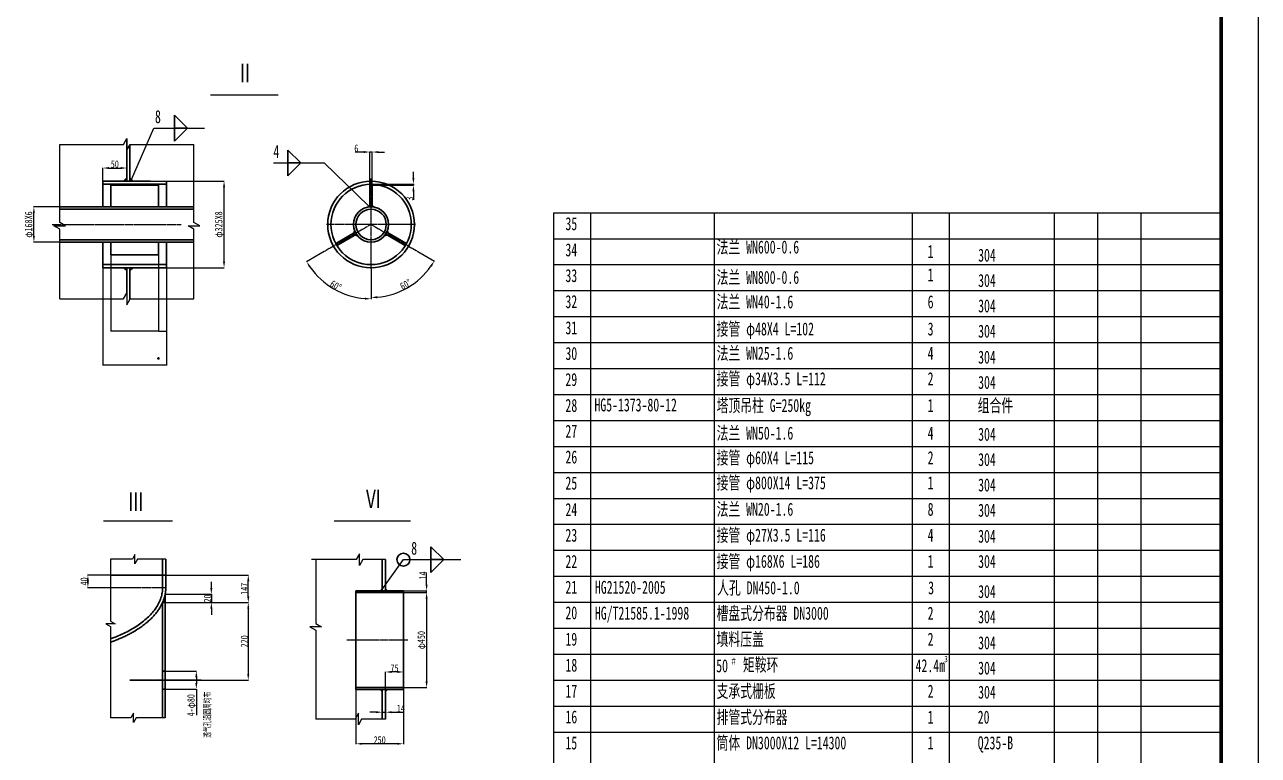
# Model space of a CAD drawing. Header units: millimetres. Extents: x -8910 to 8910, y -12615 to 12615.
# Drawn here: x -1066 to 8910, y -7193 to -1284 of the extents above; entities that cross this region are included whole.
import ezdxf

# ---------------------------------------------------------------- set-up
doc = ezdxf.new("R2010")
doc.units = ezdxf.units.MM
doc.linetypes.add('EB_DASHDOT', pattern=[39, 30, -3, 3, -3])
for name, color, linetype, lineweight in [('CAXA0', 7, 'Continuous', 35), ('CAXA1', 1, 'EB_DASHDOT', 25), ('CAXA3', 7, 'Continuous', 25), ('CAXA4', 2, 'Continuous', 25)]:
    doc.layers.add(name, color=color, linetype=linetype, lineweight=lineweight)
doc.styles.add('机械', font='txt', dxfattribs={"width": 0.667, "bigfont": 'caxadx.fnt'})
doc.styles.add('标准', font='SIMFANG.TTF', dxfattribs={"width": 0.667})
doc.dimstyles.new('标准', dxfattribs={"dimtxt": 3.5, "dimasz": 3.5, "dimexe": 2, "dimexo": 0, "dimtad": 1, "dimdec": 1, "dimdsep": 46, "dimtxsty": '标准', "dimcen": 0, "dimdle": 4, "dimazin": 2, "dimtfac": 1, "dimtdec": 1, "dimtmove": 0, "dimatfit": 3, "dimldrblk": 'NONE', "dimfxl": 1, "dimtolj": 1, "dimtzin": 0, "dimarcsym": 0})

# ---------------------------------------------------------------- blocks, each defined once
blk = doc.blocks.new('CAXBLOCK0', base_point=(8610, -12315))
at = {"layer": 'CAXA0', "linetype": 'Continuous', "lineweight": 25}
blk.add_line((8910, 12615), (8910, -12615), dxfattribs=at)
at = {"layer": 'CAXA0', "linetype": 'Continuous', "lineweight": 70}
blk.add_line((8610, 12315), (8610, -12315), dxfattribs=at)
blk = doc.blocks.new('*D136')
at = {"layer": 'CAXA4', "color": 0, "lineweight": -2}
for p, q in [((1774.6, -6844), (1724.6, -6844)), ((1824.6, -6899.6), (1824.6, -6842)), ((1824.6, -6844), (1852.4, -6844)), ((1852.4, -6899.6), (1852.4, -6842)), ((1902.4, -6844), (1998.5, -6844))]:
    blk.add_line(p, q, dxfattribs=at)
at = {"layer": 'CAXA4', "color": 0}
for points in [[(1774.6, -6835.7), (1774.6, -6852.4), (1824.6, -6844)], [(1902.4, -6835.7), (1902.4, -6852.4), (1852.4, -6844)]]:
    blk.add_solid(points, dxfattribs=at)
at = {"layer": 'Defpoints', "color": 0}
for p in [(1852.4, -6844), (1824.6, -6899.6), (1852.4, -6899.6)]:
    blk.add_point(p, dxfattribs=at)
at = {"layer": 'CAXA4', "color": 0, "insert": (1975.5, -6813.4), "char_height": 60, "attachment_point": 5, "style": '标准'}
blk.add_mtext('\\A1;\\fFangSong_GB2312;14', dxfattribs=at)
blk = doc.blocks.new('_None')
blk = doc.blocks.new('*D135')
at = {"layer": 'CAXA4', "color": 0, "lineweight": -2}
for p, q in [((1852.4, -6660.4), (1852.4, -6516.5)), ((1946.4, -6518.5), (1902.4, -6518.5)), ((1996.4, -6660.4), (1996.4, -6516.5))]:
    blk.add_line(p, q, dxfattribs=at)
at = {"layer": 'CAXA4', "color": 0}
for points in [[(1902.4, -6510.2), (1902.4, -6526.9), (1852.4, -6518.5)], [(1946.4, -6510.2), (1946.4, -6526.9), (1996.4, -6518.5)]]:
    blk.add_solid(points, dxfattribs=at)
at = {"layer": 'Defpoints', "color": 0}
for p in [(1852.4, -6518.5), (1852.4, -6660.4), (1996.4, -6660.4)]:
    blk.add_point(p, dxfattribs=at)
at = {"layer": 'CAXA4', "color": 0, "insert": (1924.4, -6487.9), "char_height": 60, "attachment_point": 5, "style": '标准'}
blk.add_mtext('\\A1;\\fFangSong_GB2312;75', dxfattribs=at)
blk = doc.blocks.new('*D134')
at = {"layer": 'CAXA4', "color": 0, "lineweight": -2}
for p, q in [((1996.4, -5877), (2185.9, -5877)), ((2183.9, -5927), (2183.9, -6595)), ((1996.4, -6645), (2185.9, -6645))]:
    blk.add_line(p, q, dxfattribs=at)
at = {"layer": 'CAXA4', "color": 0}
for points in [[(2175.6, -5927), (2192.3, -5927), (2183.9, -5877)], [(2175.6, -6595), (2192.3, -6595), (2183.9, -6645)]]:
    blk.add_solid(points, dxfattribs=at)
at = {"layer": 'Defpoints', "color": 0}
for p in [(1996.4, -5877), (1996.4, -6645), (2183.9, -6645)]:
    blk.add_point(p, dxfattribs=at)
at = {"layer": 'CAXA4', "color": 0, "insert": (2148.8, -6261), "char_height": 60, "attachment_point": 5, "rotation": 90, "style": '标准'}
blk.add_mtext('\\A1;\\fFangSong_GB2312;φ450', dxfattribs=at)
blk = doc.blocks.new('CAXBLOCK25', base_point=(1996.4, -5610.4))
at = {"layer": 'CAXA3', "color": 0, "linetype": 'Continuous', "lineweight": 25}
blk.add_line((1823, -5854), (1996.4, -5610.4), dxfattribs=at)
at = {"layer": 'CAXA4', "color": 0, "linetype": 'Continuous', "lineweight": 35}
for p, q in [((2217.7, -5610.4), (2217.7, -5505.4)), ((2322.7, -5610.4), (2217.7, -5505.4)), ((2217.7, -5610.4), (2322.7, -5610.4)), ((2217.7, -5610.4), (2322.7, -5610.4)), ((2217.7, -5610.4), (2217.7, -5715.4)), ((2322.7, -5610.4), (2217.7, -5715.4))]:
    blk.add_line(p, q, dxfattribs=at)
at = {"layer": 'CAXA4', "color": 0, "linetype": 'Continuous', "lineweight": 25}
blk.add_line((1996.4, -5610.4), (2459.9, -5610.4), dxfattribs=at)
at = {"layer": 'CAXA4', "color": 0, "linetype": 'Continuous', "lineweight": 35}
blk.add_circle((1996.4, -5610.4), 52.5, dxfattribs=at)
at = {"layer": 'CAXA4', "color": 0, "linetype": 'Continuous', "lineweight": 25, "insert": (2059.4, -5465), "char_height": 105, "attachment_point": 1, "style": '标准'}
blk.add_mtext('\\fFangSong_GB2312;8', dxfattribs=at)
blk = doc.blocks.new('*D138')
at = {"layer": 'CAXA4', "color": 0, "lineweight": -2}
for p, q in [((2183.9, -5811.7), (2183.9, -5715.6)), ((1996.4, -5861.7), (2185.9, -5861.7)), ((1996.4, -5877), (2185.9, -5877)), ((2183.9, -5877), (2183.9, -5861.7)), ((2183.9, -5927), (2183.9, -5977))]:
    blk.add_line(p, q, dxfattribs=at)
at = {"layer": 'CAXA4', "color": 0}
for points in [[(2175.6, -5811.7), (2192.3, -5811.7), (2183.9, -5861.7)], [(2175.6, -5927), (2192.3, -5927), (2183.9, -5877)]]:
    blk.add_solid(points, dxfattribs=at)
at = {"layer": 'Defpoints', "color": 0}
for p in [(1996.4, -5861.7), (1996.4, -5877), (2183.9, -5861.7)]:
    blk.add_point(p, dxfattribs=at)
at = {"layer": 'CAXA4', "color": 0, "insert": (2153.3, -5738.7), "char_height": 60, "attachment_point": 5, "rotation": 90, "style": '标准'}
blk.add_mtext('\\A1;\\fFangSong_GB2312;14', dxfattribs=at)
blk = doc.blocks.new('*D137')
at = {"layer": 'CAXA4', "color": 0, "lineweight": -2}
for p, q in [((1612.4, -6660.4), (1612.4, -7101.3)), ((1996.4, -6660.4), (1996.4, -7101.3)), ((1946.4, -7099.3), (1662.4, -7099.3))]:
    blk.add_line(p, q, dxfattribs=at)
at = {"layer": 'CAXA4', "color": 0}
for points in [[(1662.4, -7091), (1662.4, -7107.6), (1612.4, -7099.3)], [(1946.4, -7091), (1946.4, -7107.6), (1996.4, -7099.3)]]:
    blk.add_solid(points, dxfattribs=at)
at = {"layer": 'Defpoints', "color": 0}
for p in [(1612.4, -6660.4), (1996.4, -6660.4), (1612.4, -7099.3)]:
    blk.add_point(p, dxfattribs=at)
at = {"layer": 'CAXA4', "color": 0, "insert": (1804.4, -7068.7), "char_height": 60, "attachment_point": 5, "style": '标准'}
blk.add_mtext('\\A1;\\fFangSong_GB2312;250', dxfattribs=at)
blk = doc.blocks.new('*D131')
at = {"layer": 'CAXA4', "color": 0, "lineweight": -2}
for p, q in [((443.3, -5840.7), (443.3, -5790.7)), ((69.5, -5890.7), (445.3, -5890.7)), ((69.5, -5957.5), (445.3, -5957.5)), ((443.3, -5890.7), (443.3, -5957.5)), ((443.3, -6007.5), (443.3, -6057.5))]:
    blk.add_line(p, q, dxfattribs=at)
at = {"layer": 'CAXA4', "color": 0}
for points in [[(434.9, -5840.7), (451.6, -5840.7), (443.3, -5890.7)], [(434.9, -6007.5), (451.6, -6007.5), (443.3, -5957.5)]]:
    blk.add_solid(points, dxfattribs=at)
at = {"layer": 'Defpoints', "color": 0}
for p in [(69.5, -5890.7), (69.5, -5957.5), (443.3, -5957.5)]:
    blk.add_point(p, dxfattribs=at)
at = {"layer": 'CAXA4', "color": 0, "insert": (412.7, -5924.1), "char_height": 60, "attachment_point": 5, "rotation": 90, "style": '标准'}
blk.add_mtext('\\A1;\\fFangSong_GB2312;20', dxfattribs=at)
blk = doc.blocks.new('*D132')
at = {"layer": 'CAXA4', "color": 0, "lineweight": -2}
for p, q in [((-162.3, -5734.7), (-557, -5734.7)), ((-555, -5787.1), (-555, -5784.7)), ((-143, -5837.1), (-557, -5837.1))]:
    blk.add_line(p, q, dxfattribs=at)
at = {"layer": 'CAXA4', "color": 0}
for points in [[(-563.3, -5784.7), (-546.7, -5784.7), (-555, -5734.7)], [(-563.3, -5787.1), (-546.7, -5787.1), (-555, -5837.1)]]:
    blk.add_solid(points, dxfattribs=at)
at = {"layer": 'Defpoints', "color": 0}
for p in [(-555, -5734.7), (-162.3, -5734.7), (-143, -5837.1)]:
    blk.add_point(p, dxfattribs=at)
at = {"layer": 'CAXA4', "color": 0, "insert": (-585.6, -5785.9), "char_height": 60, "attachment_point": 5, "rotation": 90, "style": '标准'}
blk.add_mtext('\\A1;\\fFangSong_GB2312;40', dxfattribs=at)
blk = doc.blocks.new('*D133')
at = {"layer": 'CAXA4', "color": 0, "lineweight": -2}
for p, q in [((69.5, -6511.7), (323.8, -6511.7)), ((321.8, -6561.7), (321.8, -6607.6)), ((69.5, -6657.6), (323.8, -6657.6)), ((321.8, -6657.6), (321.8, -6867.6))]:
    blk.add_line(p, q, dxfattribs=at)
at = {"layer": 'CAXA4', "color": 0}
for points in [[(313.5, -6561.7), (330.1, -6561.7), (321.8, -6511.7)], [(313.5, -6607.6), (330.1, -6607.6), (321.8, -6657.6)]]:
    blk.add_solid(points, dxfattribs=at)
at = {"layer": 'Defpoints', "color": 0}
for p in [(69.5, -6511.7), (69.5, -6657.6), (321.8, -6657.6)]:
    blk.add_point(p, dxfattribs=at)
at = {"layer": 'CAXA4', "color": 0, "insert": (286.6, -6787.6), "char_height": 60, "attachment_point": 5, "rotation": 90, "style": '标准'}
blk.add_mtext('\\A1;\\fFangSong_GB2312;4-φ80', dxfattribs=at)
blk = doc.blocks.new('*D130')
at = {"layer": 'CAXA4', "color": 0, "lineweight": -2}
for p, q in [((49, -5734.7), (743.8, -5734.7)), ((741.8, -5907.5), (741.8, -5784.7)), ((49, -5957.5), (743.8, -5957.5))]:
    blk.add_line(p, q, dxfattribs=at)
at = {"layer": 'CAXA4', "color": 0}
for points in [[(733.5, -5784.7), (750.2, -5784.7), (741.8, -5734.7)], [(733.5, -5907.5), (750.2, -5907.5), (741.8, -5957.5)]]:
    blk.add_solid(points, dxfattribs=at)
at = {"layer": 'Defpoints', "color": 0}
for p in [(49, -5734.7), (741.8, -5734.7), (49, -5957.5)]:
    blk.add_point(p, dxfattribs=at)
at = {"layer": 'CAXA4', "color": 0, "insert": (711.2, -5846.1), "char_height": 60, "attachment_point": 5, "rotation": 90, "style": '标准'}
blk.add_mtext('\\A1;\\fFangSong_GB2312;147', dxfattribs=at)
blk = doc.blocks.new('*D129')
at = {"layer": 'CAXA4', "color": 0, "lineweight": -2}
for p, q in [((49, -5957.5), (743.8, -5957.5)), ((741.8, -6007.5), (741.8, -6534.7)), ((-215.1, -6584.7), (743.8, -6584.7))]:
    blk.add_line(p, q, dxfattribs=at)
at = {"layer": 'CAXA4', "color": 0}
for points in [[(733.5, -6007.5), (750.2, -6007.5), (741.8, -5957.5)], [(733.5, -6534.7), (750.2, -6534.7), (741.8, -6584.7)]]:
    blk.add_solid(points, dxfattribs=at)
at = {"layer": 'Defpoints', "color": 0}
for p in [(49, -5957.5), (-215.1, -6584.7), (741.8, -6584.7)]:
    blk.add_point(p, dxfattribs=at)
at = {"layer": 'CAXA4', "color": 0, "insert": (711.2, -6271.1), "char_height": 60, "attachment_point": 5, "rotation": 90, "style": '标准'}
blk.add_mtext('\\A1;\\fFangSong_GB2312;220', dxfattribs=at)
blk = doc.blocks.new('CAXBLOCK33', base_point=(1355.7, -2402.6))
at = {"layer": 'CAXA3', "color": 0, "linetype": 'Continuous', "lineweight": 25}
blk.add_line((1717.6, -2752), (1355.7, -2402.6), dxfattribs=at)
at = {"layer": 'CAXA4', "color": 0, "linetype": 'Continuous', "lineweight": 35}
for p, q in [((1061, -2402.6), (1061, -2297.6)), ((1166, -2402.6), (1061, -2297.6)), ((1061, -2402.6), (1166, -2402.6)), ((1061, -2402.6), (1166, -2402.6)), ((1061, -2402.6), (1061, -2507.6)), ((1166, -2402.6), (1061, -2507.6))]:
    blk.add_line(p, q, dxfattribs=at)
at = {"layer": 'CAXA4', "color": 0, "linetype": 'Continuous', "lineweight": 25}
blk.add_line((944.8, -2402.6), (1355.7, -2402.6), dxfattribs=at)
at = {"layer": 'CAXA4', "color": 0, "linetype": 'Continuous', "lineweight": 25, "insert": (944.8, -2257.2), "char_height": 105, "attachment_point": 1, "style": '标准'}
blk.add_mtext('\\fFangSong_GB2312;4', dxfattribs=at)
blk = doc.blocks.new('*D143')
at = {"layer": 'CAXA4', "color": 0, "lineweight": -2}
for p, q in [((1355.7, -3118.6), (1212, -3201.6)), ((1734.8, -3259.8), (1734.8, -3503.4))]:
    blk.add_line(p, q, dxfattribs=at)
blk.add_arc((1734.8, -2899.8), 601.6, 214.76303, 265.23697, dxfattribs=at)
at = {"layer": 'CAXA4', "color": 0}
for points in [[(1233.5, -3247.3), (1247.5, -3238.4), (1213.7, -3200.6)], [(1685.1, -3491), (1684.5, -3507.7), (1734.8, -3501.4)]]:
    blk.add_solid(points, dxfattribs=at)
at = {"layer": 'Defpoints', "color": 0}
for p in [(1734.8, -2757.4), (1734.8, -2899.8), (1355.7, -3118.6), (1734.8, -3259.8), (1348, -3360.7)]:
    blk.add_point(p, dxfattribs=at)
at = {"layer": 'CAXA4', "color": 0, "insert": (1449.3, -3394.3), "char_height": 60, "attachment_point": 5, "rotation": 330, "style": '标准'}
blk.add_mtext('\\A1;\\fFangSong_GB2312;60{%%D}', dxfattribs=at)
blk = doc.blocks.new('*D142')
at = {"layer": 'CAXA4', "color": 0, "lineweight": -2}
for p, q in [((2113.8, -3118.6), (2247.9, -3196)), ((1734.8, -3259.8), (1734.8, -3492.3))]:
    blk.add_line(p, q, dxfattribs=at)
blk.add_arc((1734.8, -2899.8), 590.5, 274.853, 325.147, dxfattribs=at)
at = {"layer": 'CAXA4', "color": 0}
for points in [[(2212.3, -3232.8), (2226.4, -3241.7), (2246.1, -3195)], [(1785.1, -3496.5), (1784.4, -3479.8), (1734.8, -3490.3)]]:
    blk.add_solid(points, dxfattribs=at)
at = {"layer": 'Defpoints', "color": 0}
for p in [(1734.8, -2757.4), (1734.8, -2899.8), (2113.8, -3118.6), (1734.8, -3259.8), (1936.7, -3454.7)]:
    blk.add_point(p, dxfattribs=at)
at = {"layer": 'CAXA4', "color": 0, "insert": (2014.7, -3384.6), "char_height": 60, "attachment_point": 5, "rotation": 30, "style": '标准'}
blk.add_mtext('\\A1;\\fFangSong_GB2312;60{%%D}', dxfattribs=at)
blk = doc.blocks.new('*D145')
at = {"layer": 'CAXA4', "color": 0, "lineweight": -2}
for p, q in [((2077.3, -2525), (2077.3, -2475)), ((1734.8, -2575), (2079.3, -2575)), ((1734.8, -2581.4), (2079.3, -2581.4)), ((2077.3, -2575), (2077.3, -2581.4)), ((2077.3, -2631.4), (2077.3, -2699.9))]:
    blk.add_line(p, q, dxfattribs=at)
at = {"layer": 'CAXA4', "color": 0}
for points in [[(2069, -2525), (2085.7, -2525), (2077.3, -2575)], [(2069, -2631.4), (2085.7, -2631.4), (2077.3, -2581.4)]]:
    blk.add_solid(points, dxfattribs=at)
at = {"layer": 'Defpoints', "color": 0}
for p in [(1734.8, -2575), (1734.8, -2581.4), (2077.3, -2581.4)]:
    blk.add_point(p, dxfattribs=at)
at = {"layer": 'CAXA4', "color": 0, "insert": (2046.7, -2690.7), "char_height": 60, "attachment_point": 5, "rotation": 90, "style": '标准'}
blk.add_mtext('\\A1;\\fFangSong_GB2312;3', dxfattribs=at)
blk = doc.blocks.new('*D144')
at = {"layer": 'CAXA4', "color": 0, "lineweight": -2}
for p, q in [((1675.2, -2314), (1606, -2314)), ((1725.2, -2581.4), (1725.2, -2312)), ((1744.4, -2314), (1725.2, -2314)), ((1744.4, -2581.4), (1744.4, -2312)), ((1794.4, -2314), (1844.4, -2314))]:
    blk.add_line(p, q, dxfattribs=at)
at = {"layer": 'CAXA4', "color": 0}
for points in [[(1675.2, -2305.7), (1675.2, -2322.3), (1725.2, -2314)], [(1794.4, -2305.7), (1794.4, -2322.3), (1744.4, -2314)]]:
    blk.add_solid(points, dxfattribs=at)
at = {"layer": 'Defpoints', "color": 0}
for p in [(1725.2, -2314), (1725.2, -2581.4), (1744.4, -2581.4)]:
    blk.add_point(p, dxfattribs=at)
at = {"layer": 'CAXA4', "color": 0, "insert": (1615.6, -2283.4), "char_height": 60, "attachment_point": 5, "style": '标准'}
blk.add_mtext('\\A1;\\fFangSong_GB2312;6', dxfattribs=at)
blk = doc.blocks.new('CAXBLOCK38', base_point=(-23.2, -2120.7))
at = {"layer": 'CAXA3', "color": 0, "linetype": 'Continuous', "lineweight": 25}
blk.add_line((-203, -2536.6), (-23.2, -2120.7), dxfattribs=at)
at = {"layer": 'CAXA4', "color": 0, "linetype": 'Continuous', "lineweight": 35}
for p, q in [((145.5, -2120.7), (145.5, -2015.7)), ((250.5, -2120.7), (145.5, -2015.7)), ((145.5, -2120.7), (250.5, -2120.7)), ((145.5, -2120.7), (250.5, -2120.7)), ((145.5, -2120.7), (145.5, -2225.7)), ((250.5, -2120.7), (145.5, -2225.7))]:
    blk.add_line(p, q, dxfattribs=at)
at = {"layer": 'CAXA4', "color": 0, "linetype": 'Continuous', "lineweight": 25}
blk.add_line((-23.2, -2120.7), (387.7, -2120.7), dxfattribs=at)
at = {"layer": 'CAXA4', "color": 0, "linetype": 'Continuous', "lineweight": 25, "insert": (-12.7, -1975.2), "char_height": 105, "attachment_point": 1, "style": '标准'}
blk.add_mtext('\\fFangSong_GB2312;8', dxfattribs=at)
blk = doc.blocks.new('*D139')
at = {"layer": 'CAXA4', "color": 0, "lineweight": -2}
for p, q in [((-49.4, -2549.4), (548, -2549.4)), ((546, -3200.2), (546, -2599.4)), ((-49.4, -3250.2), (548, -3250.2))]:
    blk.add_line(p, q, dxfattribs=at)
at = {"layer": 'CAXA4', "color": 0}
for points in [[(537.6, -2599.4), (554.3, -2599.4), (546, -2549.4)], [(537.6, -3200.2), (554.3, -3200.2), (546, -3250.2)]]:
    blk.add_solid(points, dxfattribs=at)
at = {"layer": 'Defpoints', "color": 0}
for p in [(-49.4, -2549.4), (546, -2549.4), (-49.4, -3250.2)]:
    blk.add_point(p, dxfattribs=at)
at = {"layer": 'CAXA4', "color": 0, "insert": (510.8, -2899.8), "char_height": 60, "attachment_point": 5, "rotation": 90, "style": '标准'}
blk.add_mtext('\\A1;\\fFangSong_GB2312;φ325X8', dxfattribs=at)
blk = doc.blocks.new('*D140')
at = {"layer": 'CAXA4', "color": 0, "lineweight": -2}
for p, q in [((-542.2, -2757.4), (-993.9, -2757.4)), ((-991.9, -2992.2), (-991.9, -2807.4)), ((-542.2, -3042.2), (-993.9, -3042.2))]:
    blk.add_line(p, q, dxfattribs=at)
at = {"layer": 'CAXA4', "color": 0}
for points in [[(-1000.2, -2807.4), (-983.5, -2807.4), (-991.9, -2757.4)], [(-1000.2, -2992.2), (-983.5, -2992.2), (-991.9, -3042.2)]]:
    blk.add_solid(points, dxfattribs=at)
at = {"layer": 'Defpoints', "color": 0}
for p in [(-991.9, -2757.4), (-542.2, -2757.4), (-542.2, -3042.2)]:
    blk.add_point(p, dxfattribs=at)
at = {"layer": 'CAXA4', "color": 0, "insert": (-1027, -2899.8), "char_height": 60, "attachment_point": 5, "rotation": 90, "style": '标准'}
blk.add_mtext('\\A1;\\fFangSong_GB2312;φ168X6', dxfattribs=at)
blk = doc.blocks.new('*D141')
at = {"layer": 'CAXA4', "color": 0, "lineweight": -2}
for p, q in [((-433.4, -2549.4), (-433.4, -2441.3)), ((-383.4, -2443.3), (-291.4, -2443.3)), ((-241.4, -2549.4), (-241.4, -2441.3))]:
    blk.add_line(p, q, dxfattribs=at)
at = {"layer": 'CAXA4', "color": 0}
for points in [[(-383.4, -2434.9), (-383.4, -2451.6), (-433.4, -2443.3)], [(-291.4, -2434.9), (-291.4, -2451.6), (-241.4, -2443.3)]]:
    blk.add_solid(points, dxfattribs=at)
at = {"layer": 'Defpoints', "color": 0}
for p in [(-241.4, -2443.3), (-433.4, -2549.4), (-241.4, -2549.4)]:
    blk.add_point(p, dxfattribs=at)
at = {"layer": 'CAXA4', "color": 0, "insert": (-337.4, -2412.6), "char_height": 60, "attachment_point": 5, "style": '标准'}
blk.add_mtext('\\A1;\\fFangSong_GB2312;50', dxfattribs=at)
blk = doc.blocks.new('*D171')
at = {"layer": 'CAXA4', "color": 0, "lineweight": -2}
for p, q in [((-433.4, -3250.2), (-433.4, -4040)), ((79.4, -3250.2), (79.4, -4040)), ((75.9, -4038), (-429.9, -4038))]:
    blk.add_line(p, q, dxfattribs=at)
at = {"layer": 'CAXA4', "color": 0}
for points in [[(-429.9, -4037.5), (-429.9, -4038.6), (-433.4, -4038)], [(75.9, -4037.5), (75.9, -4038.6), (79.4, -4038)]]:
    blk.add_solid(points, dxfattribs=at)
at = {"layer": 'Defpoints', "color": 0}
for p in [(-433.4, -3250.2), (79.4, -3250.2), (-433.4, -4038)]:
    blk.add_point(p, dxfattribs=at)
at = {"layer": 'CAXA4', "color": 0, "insert": (-177, -4035.7), "char_height": 3.5, "attachment_point": 5, "style": '标准'}
blk.add_mtext('\\A1;\\fFangSong_GB2312;150', dxfattribs=at)
blk = doc.blocks.new('*D172')
at = {"layer": 'CAXA4', "color": 0, "lineweight": -2}
for p, q in [((-369.4, -3146.2), (-369.4, -3765.2)), ((15.4, -3146.2), (15.4, -3765.2)), ((11.9, -3763.2), (-365.9, -3763.2))]:
    blk.add_line(p, q, dxfattribs=at)
at = {"layer": 'CAXA4', "color": 0}
for points in [[(-365.9, -3762.6), (-365.9, -3763.8), (-369.4, -3763.2)], [(11.9, -3762.6), (11.9, -3763.8), (15.4, -3763.2)]]:
    blk.add_solid(points, dxfattribs=at)
at = {"layer": 'Defpoints', "color": 0}
for p in [(-369.4, -3146.2), (15.4, -3146.2), (-369.4, -3763.2)]:
    blk.add_point(p, dxfattribs=at)
at = {"layer": 'CAXA4', "color": 0, "insert": (-177, -3760.8), "char_height": 3.5, "attachment_point": 5, "style": '标准'}
blk.add_mtext('\\A1;\\fFangSong_GB2312;100', dxfattribs=at)
blk = doc.blocks.new('*D173')
at = {"layer": 'CAXA4', "color": 0, "lineweight": -2}
for p, q in [((15.4, -3042.2), (15.4, -3765.2)), ((79.4, -3042.2), (79.4, -3765.2)), ((18.9, -3763.2), (75.9, -3763.2))]:
    blk.add_line(p, q, dxfattribs=at)
at = {"layer": 'CAXA4', "color": 0}
for points in [[(18.9, -3762.6), (18.9, -3763.8), (15.4, -3763.2)], [(75.9, -3762.6), (75.9, -3763.8), (79.4, -3763.2)]]:
    blk.add_solid(points, dxfattribs=at)
at = {"layer": 'Defpoints', "color": 0}
for p in [(15.4, -3042.2), (79.4, -3042.2), (79.4, -3763.2)]:
    blk.add_point(p, dxfattribs=at)
at = {"layer": 'CAXA4', "color": 0, "insert": (47.4, -3760.8), "char_height": 3.5, "attachment_point": 5, "style": '标准'}
blk.add_mtext('\\A1;\\fFangSong_GB2312;25', dxfattribs=at)

msp = doc.modelspace()

# ---------------------------------------------------------------- hatches: boundary and pattern name
at = {"layer": 'CAXA0', "linetype": 'Continuous', "lineweight": 25}
h = msp.add_hatch(color=256, dxfattribs=at)
h.paths.add_polyline_path([(-190.2, -2549.4), (-215.8, -2549.4), (-215.8, -2523.8)], flags=0)
h.paths.add_polyline_path([(-241.4, -2523.8), (-241.4, -2549.4), (-267, -2549.4)], flags=0)
h = msp.add_hatch(color=256, dxfattribs=at)
h.paths.add_polyline_path([(1725.16, -2757.71), (1717.57, -2758.42), (1710.03, -2759.55), (1725.16, -2744.41)], flags=0)
h.paths.add_polyline_path([(1759.49, -2759.55), (1751.95, -2758.42), (1744.36, -2757.71), (1744.36, -2744.41), (1759.49, -2759.55)], flags=0)
h = msp.add_hatch(color=256, dxfattribs=at)
h.paths.add_polyline_path([(1616.52, -2979.13), (1620.94, -2985.35), (1625.68, -2991.32), (1605.01, -2985.78), (1616.52, -2979.13)], flags=0)
h.paths.add_polyline_path([(1600.95, -2948.48), (1603.74, -2955.57), (1606.92, -2962.51), (1595.41, -2969.15)], flags=0)
h = msp.add_hatch(color=256, dxfattribs=at)
h.paths.add_polyline_path([(1843.84, -2991.32), (1848.59, -2985.35), (1853, -2979.13), (1864.51, -2985.78), (1843.84, -2991.32)], flags=0)
h.paths.add_polyline_path([(1862.6, -2962.51), (1865.78, -2955.57), (1868.57, -2948.48), (1874.11, -2969.15), (1862.6, -2962.51)], flags=0)
h = msp.add_hatch(color=256, dxfattribs=at)
h.paths.add_polyline_path([(-190.2, -3250.2), (-215.8, -3250.2), (-215.8, -3275.8)], flags=0)
h.paths.add_polyline_path([(-241.4, -3275.8), (-241.4, -3250.2), (-267, -3250.2)], flags=0)
for points in [[(1809.21, -5861.68), (1824.57, -5861.68), (1824.57, -5846.32)], [(1867.81, -5861.68), (1852.45, -5861.68), (1852.45, -5846.32)], [(49.02, -5956.36), (49.02, -5957.46), (69.5, -5957.46), (69.5, -5890.71), (66.89, -5902.9), (63.76, -5915.05), (60.11, -5927.15), (55.93, -5939.19)], [(1809.21, -6660.4), (1824.57, -6660.4), (1824.57, -6675.76)], [(1867.81, -6660.4), (1852.45, -6660.4), (1852.45, -6675.76)]]:
    msp.add_hatch(color=256, dxfattribs=at).paths.add_polyline_path(points, flags=0)
at = {"layer": 'CAXA3', "linetype": 'Continuous', "lineweight": 25}
msp.add_hatch(color=0, dxfattribs=at).paths.add_polyline_path([(26.55, -3983.1), (26.41, -3981.34), (25.99, -3979.63), (25.32, -3978), (24.4, -3976.49), (23.25, -3975.15), (21.91, -3974), (20.4, -3973.08), (18.77, -3972.4), (17.06, -3971.99), (15.3, -3971.85), (13.54, -3971.99), (11.82, -3972.4), (10.19, -3973.08), (8.68, -3974), (7.34, -3975.15), (6.19, -3976.49), (5.27, -3978), (4.6, -3979.63), (4.18, -3981.34), (4.05, -3983.1), (4.18, -3984.86), (4.6, -3986.58), (5.27, -3988.21), (6.19, -3989.72), (7.34, -3991.06), (8.68, -3992.2), (10.19, -3993.13), (11.82, -3993.8), (13.54, -3994.21), (15.3, -3994.35), (17.06, -3994.21), (18.77, -3993.8), (20.4, -3993.13), (21.91, -3992.2), (23.25, -3991.06), (24.4, -3989.72), (25.32, -3988.21), (25.99, -3986.58), (26.41, -3984.86)], flags=0)

# ---------------------------------------------------------------- linework, layer by layer
at = {"layer": 'CAXA0'}
for p, q in [((-241.4, -2549.4), (-241.4, -2206.53)), ((-215.8, -2549.4), (-215.8, -2255.81)), ((-433.4, -2757.4), (-433.4, -2549.4)), ((-433.4, -2549.4), (-49.4, -2549.4)), ((-433.4, -2575), (79.35, -2575)), ((-369.4, -2581.4), (15.35, -2581.4)), ((-369.4, -2757.4), (-369.4, -2581.4)), ((-241.4, -2523.8), (-267, -2549.4)), ((-215.8, -2523.8), (-190.2, -2549.4)), ((15.35, -2757.4), (15.35, -2581.4)), ((79.35, -2757.4), (79.35, -2549.4)), ((1725.16, -2757.71), (1725.16, -2581.38)), ((1744.36, -2581.38), (1725.16, -2581.38)), ((1744.36, -2757.71), (1744.36, -2581.38)), ((-782.92, -2757.4), (301.86, -2757.4)), ((-782.92, -2776.6), (301.86, -2776.6)), ((1725.16, -2744.41), (1710.03, -2759.55)), ((1744.36, -2744.41), (1759.49, -2759.55)), ((1606.92, -2962.51), (1454.22, -3050.67)), ((1616.52, -2979.13), (1463.82, -3067.3)), ((1595.41, -2969.15), (1600.95, -2948.48)), ((1605.01, -2985.78), (1625.68, -2991.32)), ((1864.51, -2985.78), (1843.84, -2991.32)), ((1853, -2979.13), (2005.7, -3067.3)), ((1862.6, -2962.51), (2015.3, -3050.67)), ((1874.11, -2969.15), (1868.57, -2948.48)), ((-782.92, -3023), (301.86, -3023)), ((-782.92, -3042.2), (301.86, -3042.2)), ((-433.4, -3250.2), (-433.4, -3042.2)), ((-369.4, -3146.2), (-369.4, -3042.2)), ((15.35, -3146.2), (15.35, -3042.2)), ((79.35, -3250.2), (79.35, -3042.2)), ((1454.22, -3050.67), (1463.82, -3067.3)), ((2015.3, -3050.67), (2005.7, -3067.3)), ((-369.4, -3146.2), (15.35, -3146.2)), ((-433.4, -3224.6), (79.35, -3224.6)), ((-433.4, -3250.2), (79.35, -3250.2)), ((-241.4, -3275.8), (-267, -3250.2)), ((-241.4, -3456.33), (-241.4, -3250.2)), ((-215.8, -3505.61), (-215.8, -3250.2)), ((-215.8, -3275.8), (-190.2, -3250.2)), ((49.02, -5606.57), (49.02, -5837.14)), ((74.62, -5606.57), (74.62, -5837.14)), ((1824.57, -5861.68), (1824.57, -5610.39)), ((1852.45, -5861.68), (1852.45, -5610.39)), ((74.62, -5734.74), (-373.57, -5734.74)), ((1996.45, -5861.68), (1612.45, -5861.68)), ((1612.45, -5861.68), (1612.45, -6660.4)), ((1996.45, -5877.04), (1612.45, -5877.04)), ((1809.21, -5861.68), (1824.57, -5846.32)), ((1867.81, -5861.68), (1852.45, -5846.32)), ((1996.45, -6660.4), (1996.45, -5861.68)), ((49.02, -5956.36), (49.02, -6657.62)), ((69.5, -5957.46), (49.02, -5957.46)), ((69.5, -5890.71), (69.5, -6657.62)), ((69.5, -6511.7), (49.02, -6511.7)), ((49.02, -6657.62), (49.02, -6890.5)), ((69.5, -6657.62), (49.02, -6657.62)), ((69.5, -6657.62), (69.5, -6890.5)), ((1612.45, -6645.04), (1996.45, -6645.04)), ((1612.45, -6660.4), (1996.45, -6660.4)), ((1809.21, -6660.4), (1824.57, -6675.76)), ((1824.57, -6899.6), (1824.57, -6660.4)), ((1867.81, -6660.4), (1852.45, -6675.76)), ((1852.45, -6899.6), (1852.45, -6660.4))]:
    msp.add_line(p, q, dxfattribs=at)
for radius in [350.4, 324.8, 142.4, 123.2]:
    msp.add_circle((1734.76, -2899.78), radius, dxfattribs=at)
msp.add_rational_spline([(74.62, -5837.14), (74.62, -5871.15), (61.95, -5941.22), (2.95, -6043.93), (-96.86, -6140.25), (-225.7, -6219.52), (-325.92, -6261.81), (-373.57, -6278.73)], [1, 0.975592231766, 0.932878648388, 0.887114033299, 0.859655476084, 0.851072966602, 0.855570017326, 0.859601157616], degree=3, knots=[0, 0, 0, 0, 138.8844527, 277.7689055, 416.6533582, 555.5378109, 668.4277355, 668.4277355, 668.4277355, 668.4277355], dxfattribs=at)
msp.add_rational_spline([(49.02, -5837.14), (49.02, -6098.2), (-373.57, -6251.53)], [1, 0.825626399106, 0.858878995991], degree=2, dxfattribs=at)
at = {"layer": 'CAXA1', "linetype": 'EB_DASHDOT', "lineweight": 25}
for p, q in [((1734.76, -3259.78), (1734.76, -2529.2)), ((2094.76, -2899.78), (1374.76, -2899.78)), ((74.62, -5837.14), (-373.57, -5837.14)), ((2032.87, -6261.04), (1537.58, -6261.04))]:
    msp.add_line(p, q, dxfattribs=at)
at = {"layer": 'CAXA1'}
for p, q in [((-845.21, -2899.8), (200.2, -2899.8)), ((1734.76, -2899.78), (1355.71, -3118.63)), ((1734.76, -2899.78), (2113.81, -3118.63)), ((360.66, -6584.66), (-215.07, -6584.66))]:
    msp.add_line(p, q, dxfattribs=at)
at = {"layer": 'CAXA3'}
for p, q in [((436.66, -1851.84), (983.45, -1851.84)), ((3209.82, -2804.62), (3209.82, -12314.64)), ((3209.82, -2804.62), (8609.86, -2804.62)), ((3509.82, -2804.62), (3509.82, -10574.62)), ((4509.82, -2804.62), (4509.82, -10574.62)), ((6109.82, -2804.62), (6109.82, -10574.62)), ((6409.82, -2804.62), (6409.82, -10574.62)), ((7259.82, -2804.62), (7259.82, -10574.62)), ((7609.82, -2804.62), (7609.82, -10364.62)), ((7959.82, -2804.62), (7959.82, -10574.62)), ((3209.82, -3014.62), (8609.86, -3014.62)), ((3209.86, -3224.62), (8609.86, -3224.62)), ((3209.82, -3434.62), (8609.86, -3434.62)), ((3209.86, -3644.62), (8609.86, -3644.62)), ((3209.82, -3854.62), (8609.86, -3854.62)), ((3209.82, -4064.62), (8609.86, -4064.62)), ((3209.82, -4274.62), (8609.86, -4274.62)), ((3209.82, -4484.62), (8609.86, -4484.62)), ((3209.82, -4694.62), (8609.86, -4694.62)), ((3209.82, -4904.62), (8609.86, -4904.62)), ((3209.86, -5114.62), (8609.86, -5114.62)), ((-429.71, -5296.25), (128.78, -5296.25)), ((1437.23, -5296.28), (2053.67, -5296.28)), ((3209.86, -5324.62), (8609.86, -5324.62)), ((3209.86, -5534.62), (8609.86, -5534.62)), ((3209.86, -5744.62), (8609.86, -5744.62)), ((3209.86, -5954.62), (8609.86, -5954.62)), ((3209.86, -6164.62), (8609.86, -6164.62)), ((3209.86, -6374.62), (8609.86, -6374.62)), ((3209.86, -6584.62), (8609.86, -6584.62)), ((3209.86, -6794.62), (8609.86, -6794.62)), ((3209.86, -7004.62), (8609.86, -7004.62))]:
    msp.add_line(p, q, dxfattribs=at)
at = {"layer": 'CAXA3', "linetype": 'Continuous', "lineweight": 25}
for p, q in [((301.86, -2285.65), (301.86, -2252.05)), ((-373.57, -6825.84), (-373.57, -6890.5))]:
    msp.add_line(p, q, dxfattribs=at)
for points in [[(-782.92, -3501.84), (-782.92, -2937.42), (-829.96, -2910.54), (-735.88, -2910.54), (-782.92, -2883.66), (-782.92, -2285.65), (-782.92, -2252.05)], [(-782.92, -2252.05), (-267.41, -2252.05), (-240.53, -2205.01), (-240.53, -2299.09), (-213.65, -2252.05), (301.86, -2252.05)], [(301.86, -3501.84), (301.86, -2937.42), (254.82, -2910.54), (348.9, -2910.54), (301.86, -2883.66), (301.86, -2319.25), (301.86, -2285.65)], [(-782.92, -3501.84), (-749.32, -3501.84), (-267.41, -3501.84), (-240.53, -3454.8), (-240.53, -3548.88), (-213.65, -3501.84), (268.26, -3501.84), (301.86, -3501.84)], [(74.62, -5606.57), (-152.72, -5606.57), (-174.23, -5644.2), (-174.23, -5568.94), (-195.73, -5606.57), (-373.57, -5606.57)], [(1852.45, -5610.39), (1668.61, -5610.39), (1641.73, -5657.43), (1641.73, -5563.35), (1614.85, -5610.39), (1287.02, -5610.39), (1253.42, -5610.39)], [(-373.57, -5606.57), (-373.57, -6106.92), (-335.93, -6128.42), (-411.2, -6128.42), (-373.57, -6149.93), (-373.57, -6798.96), (-373.57, -6825.84)], [(1287.02, -5610.39), (1287.02, -6126.04), (1334.06, -6152.92), (1239.98, -6152.92), (1287.02, -6179.8), (1287.02, -6866), (1287.02, -6899.6)], [(69.5, -6890.5), (-164.57, -6890.5), (-186.07, -6928.13), (-186.07, -6852.86), (-207.57, -6890.5), (-373.57, -6890.5)], [(1852.45, -6899.6), (1658.79, -6899.6), (1631.91, -6946.64), (1631.91, -6852.56), (1605.03, -6899.6), (1287.02, -6899.6)]]:
    msp.add_lwpolyline(points, dxfattribs=at)

# ---------------------------------------------------------------- block references
at = {"layer": 'CAXA0'}
msp.add_blockref('CAXBLOCK0', (8610, -12315), dxfattribs=at)
at = {"layer": 'CAXA4'}
for name, p in [('CAXBLOCK38', (-23.22, -2120.65)), ('CAXBLOCK33', (1355.71, -2402.61)), ('CAXBLOCK25', (1996.45, -5610.39))]:
    msp.add_blockref(name, p, dxfattribs=at)

# ---------------------------------------------------------------- texts
at = {"attachment_point": 1, "style": '标准'}
for s, insert, char_height in [('{\\fFangSong_GB2312|b0|i0|c134|p0;50}', (4525.77, -6416.2), 105), ('\\fFangSong_GB2312;＃', (4642.06, -6406.08), 52.5), ('{\\fFangSong_GB2312|b0|i0|c134|p0;矩鞍环}', (4741.91, -6407.71), 105), ('{\\fFangSong_GB2312|b0|i0|c134|p0;42.4m}', (6138.3, -6415.07), 105), ('\\fFangSong_GB2312;3', (6370.28, -6388.02), 52.5)]:
    msp.add_mtext(s, dxfattribs=dict(at, insert=insert, char_height=char_height))
at = {"layer": 'CAXA4', "linetype": 'Continuous', "lineweight": 25, "attachment_point": 1, "style": '标准'}
for s, insert, char_height in [('\\fFangSong_GB2312;Ⅱ', (647.9, -1599.4), 150), ('{\\fFangSong_GB2312|b0|i0|c134|p0;35}', (3306.59, -2840.92), 105), ('{\\fFangSong_GB2312|b0|i0|c134|p0;34}', (3306.59, -3052.6), 105), ('{\\fFangSong_GB2312|b0|i0|c134|p0;法兰 WN600-0.6}', (4529.27, -3029.58), 105), ('\\fFangSong_GB2312;1', (6235.83, -3064.71), 105), ('{\\fFangSong_GB2312|b0|i0|c134|p0;304}', (6644.17, -3095.37), 105), ('{\\fFangSong_GB2312|b0|i0|c134|p0;33}', (3306.59, -3260.34), 105), ('{\\fFangSong_GB2312|b0|i0|c134|p0;法兰 WN800-0.6}', (4529.27, -3274.86), 105), ('\\fFangSong_GB2312;1', (6235.83, -3253.77), 105), ('{\\fFangSong_GB2312|b0|i0|c134|p0;304}', (6644.17, -3299.93), 105), ('\\fFangSong_GB2312;32', (3306.59, -3470.92), 105), ('{\\fFangSong_GB2312|b0|i0|c134|p0;法兰 WN40-1.6}', (4529.27, -3472.97), 105), ('\\fFangSong_GB2312;6', (6235.83, -3472.97), 105), ('{\\fFangSong_GB2312|b0|i0|c134|p0;304}', (6644.17, -3505.28), 105), ('\\fFangSong_GB2312;31', (3306.59, -3682.6), 105), ('\\fFangSong_GB2312;接管 φ48X4 L=102', (4529.27, -3691.84), 105), ('\\fFangSong_GB2312;3', (6235.83, -3691.84), 105), ('{\\fFangSong_GB2312|b0|i0|c134|p0;304}', (6644.17, -3709.85), 105), ('{\\fFangSong_GB2312|b0|i0|c134|p0;法兰 WN25-1.6}', (4529.27, -3888.67), 105), ('\\fFangSong_GB2312;30', (3306.59, -3890.34), 105), ('\\fFangSong_GB2312;4', (6235.83, -3888.67), 105), ('{\\fFangSong_GB2312|b0|i0|c134|p0;304}', (6644.17, -3919.99), 105), ('\\fFangSong_GB2312;接管 φ34X3.5 L=112', (4529.27, -4094.48), 105), ('\\fFangSong_GB2312;29', (3306.59, -4101.05), 105), ('\\fFangSong_GB2312;2', (6235.83, -4094.48), 105), ('{\\fFangSong_GB2312|b0|i0|c134|p0;304}', (6644.17, -4124.05), 105), ('\\fFangSong_GB2312;28', (3306.59, -4310.38), 105), ('\\fFangSong_GB2312;HG5-1373-80-12', (3540.96, -4306.53), 105), ('\\fFangSong_GB2312;塔顶吊柱 G=250kg', (4529.27, -4310.75), 105), ('\\fFangSong_GB2312;1', (6235.83, -4310.75), 105), ('\\fFangSong_GB2312;组合件', (6640.85, -4310.75), 105), ('\\fFangSong_GB2312;27', (3306.59, -4519.31), 105), ('{\\fFangSong_GB2312|b0|i0|c134|p0;法兰 WN50-1.6}', (4529.27, -4534.45), 105), ('\\fFangSong_GB2312;4', (6235.83, -4534.45), 105), ('{\\fFangSong_GB2312|b0|i0|c134|p0;304}', (6644.17, -4543.48), 105), ('\\fFangSong_GB2312;26', (3306.59, -4727.58), 105), ('\\fFangSong_GB2312;接管 φ60X4 L=115', (4529.27, -4733.38), 105), ('\\fFangSong_GB2312;2', (6235.83, -4733.38), 105), ('{\\fFangSong_GB2312|b0|i0|c134|p0;304}', (6644.17, -4748.05), 105), ('\\fFangSong_GB2312;25', (3306.59, -4938.47), 105), ('{\\fFangSong_GB2312|b0|i0|c134|p0;接管 φ800X14 L=375}', (4529.27, -4936.25), 105), ('\\fFangSong_GB2312;1', (6235.83, -4936.25), 105), ('{\\fFangSong_GB2312|b0|i0|c134|p0;304}', (6644.17, -4953.4), 105), ('\\fFangSong_GB2312;Ⅲ', (-234.73, -5066.12), 150), ('\\fFangSong_GB2312;Ⅵ', (1685.62, -5043.84), 150), ('\\fFangSong_GB2312;24', (3306.59, -5153.16), 105), ('{\\fFangSong_GB2312|b0|i0|c134|p0;法兰 WN20-1.6}', (4529.27, -5150.19), 105), ('\\fFangSong_GB2312;8', (6235.83, -5150.19), 105), ('{\\fFangSong_GB2312|b0|i0|c134|p0;304}', (6644.17, -5157.97), 105), ('\\fFangSong_GB2312;23', (3306.59, -5360.13), 105), ('\\fFangSong_GB2312;接管 φ27X3.5 L=116', (4529.27, -5359.39), 105), ('\\fFangSong_GB2312;4', (6235.83, -5359.39), 105), ('{\\fFangSong_GB2312|b0|i0|c134|p0;304}', (6644.17, -5368.11), 105), ('\\fFangSong_GB2312;22', (3306.59, -5572.32), 105), ('\\fFangSong_GB2312;接管 φ168X6 L=186', (4529.27, -5571.34), 105), ('\\fFangSong_GB2312;1', (6235.83, -5571.34), 105), ('{\\fFangSong_GB2312|b0|i0|c134|p0;304}', (6644.17, -5572.16), 105), ('\\fFangSong_GB2312;21', (3306.59, -5780.58), 105), ('\\fFangSong_GB2312;HG21520-2005', (3545.24, -5781.33), 105), ('\\fFangSong_GB2312;人孔 DN450-1.0', (4533.54, -5785.52), 105), ('\\fFangSong_GB2312;3', (6240.1, -5785.52), 105), ('{\\fFangSong_GB2312|b0|i0|c134|p0;304}', (6644.17, -5815.37), 105), ('\\fFangSong_GB2312;HG/T21585.1-1998', (3545.24, -5990.38), 105), ('{\\fFangSong_GB2312|b0|i0|c134|p0;槽盘式分布器 DN3000}', (4529.27, -5991.14), 105), ('\\fFangSong_GB2312;20', (3306.59, -5987.52), 105), ('\\fFangSong_GB2312;2', (6235.83, -5991.14), 105), ('{\\fFangSong_GB2312|b0|i0|c134|p0;304}', (6644.17, -6019.94), 105), ('\\fFangSong_GB2312;19', (3306.59, -6200.66), 105), ('\\fFangSong_GB2312;填料压盖', (4529.27, -6201.14), 105), ('\\fFangSong_GB2312;2', (6235.83, -6201.14), 105), ('{\\fFangSong_GB2312|b0|i0|c134|p0;304}', (6644.17, -6230.08), 105), ('\\fFangSong_GB2312;18', (3306.59, -6410.95), 105), ('{\\fFangSong_GB2312|b0|i0|c134|p0;304}', (6644.17, -6434.14), 105), ('\\fFangSong_GB2312;17', (3306.59, -6620.83), 105), ('\\fFangSong_GB2312;支承式栅板', (4529.27, -6621.14), 105), ('\\fFangSong_GB2312;2', (6235.83, -6621.14), 105), ('{\\fFangSong_GB2312|b0|i0|c134|p0;304}', (6644.17, -6629.05), 105), ('\\fFangSong_GB2312;16', (3306.59, -6829.45), 105), ('\\fFangSong_GB2312;排管式分布器', (4529.27, -6831.14), 105), ('\\fFangSong_GB2312;1', (6235.83, -6831.14), 105), ('\\fFangSong_GB2312;20', (6640.85, -6831.14), 105), ('\\fFangSong_GB2312;15', (3306.59, -7039.68), 105), ('{\\fFangSong_GB2312|b0|i0|c134|p0;筒体 DN3000X12 L=14300}', (4529.27, -7039.27), 105), ('\\fFangSong_GB2312;1', (6235.83, -7039.27), 105), ('\\fFangSong_GB2312;Q235-B', (6640.85, -7039.27), 105)]:
    msp.add_mtext(s, dxfattribs=dict(at, insert=insert, char_height=char_height))
at = {"layer": 'CAXA4', "linetype": 'Continuous', "lineweight": 25, "insert": (388.22, -7050.67), "char_height": 53.76, "attachment_point": 1, "rotation": 90, "style": '机械'}
msp.add_mtext('透气孔沿圆周均布', dxfattribs=at)

# ---------------------------------------------------------------- dimensions: what is measured, and where the dimension line sits
at = {"layer": 'CAXA4'}
for base, p1, p2, angle, text, picture, middle in [((1725.16, -2314), (1744.36, -2581.38), (1725.16, -2581.38), 180, '\\fFangSong_GB2312;6', '*D144', (1615.56, -2283.38)), ((-241.4, -2443.26), (-433.4, -2549.4), (-241.4, -2549.4), 180, '\\fFangSong_GB2312;50', '*D141', (-337.4, -2412.63)), ((2077.32, -2581.38), (1734.76, -2574.98), (1734.76, -2581.38), 90, '\\fFangSong_GB2312;3', '*D145', (2046.7, -2690.66)), ((545.97, -2549.4), (-49.4, -3250.2), (-49.4, -2549.4), 90, '\\fFangSong_GB2312;φ325X8', '*D139', (510.81, -2899.8)), ((-991.86, -2757.4), (-542.2, -3042.2), (-542.2, -2757.4), 90, '\\fFangSong_GB2312;φ168X6', '*D140', (-1027.02, -2899.8)), ((-555, -5734.74), (-142.98, -5837.14), (-162.27, -5734.74), 270, '\\fFangSong_GB2312;40', '*D132', (-585.63, -5785.94)), ((741.85, -5734.74), (49.02, -5957.46), (49.02, -5734.74), 270, '\\fFangSong_GB2312;147', '*D130', (711.22, -5846.1)), ((2183.92, -5861.68), (1996.45, -5877.04), (1996.45, -5861.68), 270, '\\fFangSong_GB2312;14', '*D138', (2153.3, -5738.66)), ((443.28, -5957.46), (69.5, -5890.71), (69.5, -5957.46), 90, '\\fFangSong_GB2312;20', '*D131', (412.66, -5924.08)), ((2183.92, -6645.04), (1996.45, -5877.04), (1996.45, -6645.04), 270, '\\fFangSong_GB2312;φ450', '*D134', (2148.76, -6261.04)), ((741.85, -6584.66), (49.02, -5957.46), (-215.07, -6584.66), 270, '\\fFangSong_GB2312;220', '*D129', (711.22, -6271.06)), ((1852.45, -6518.53), (1996.45, -6660.4), (1852.45, -6660.4), 180, '\\fFangSong_GB2312;75', '*D135', (1924.45, -6487.91)), ((321.81, -6657.62), (69.5, -6511.7), (69.5, -6657.62), 270, '\\fFangSong_GB2312;4-φ80', '*D133', (286.64, -6787.63)), ((1612.45, -7099.29), (1996.45, -6660.4), (1612.45, -6660.4), 180, '\\fFangSong_GB2312;250', '*D137', (1804.45, -7068.66)), ((1852.45, -6844.02), (1824.57, -6899.6), (1852.45, -6899.6), 180, '\\fFangSong_GB2312;14', '*D136', (1975.46, -6813.39))]:
    dim = msp.add_linear_dim(base=base, p1=p1, p2=p2, angle=angle, text=text, dimstyle='标准', override={"dimtxt": 60, "dimasz": 50}, dxfattribs=at)
    dim.commit()
    dim.dimension.update_dxf_attribs({"geometry": picture, "text_midpoint": middle})
for base, line1, line2, picture, middle in [((1348.04, -3360.66), ((1734.76, -3259.78), (1734.76, -2757.38)), ((1734.76, -2899.78), (1355.71, -3118.63)), '*D143', (1449.25, -3394.29)), ((1936.72, -3454.66), ((1734.76, -2899.78), (2113.81, -3118.63)), ((1734.76, -3259.78), (1734.76, -2757.38)), '*D142', (2014.69, -3384.64))]:
    dim = msp.add_angular_dim_2l(base=base, line1=line1, line2=line2, text='\\fFangSong_GB2312;60{%%D}', dimstyle='标准', override={"dimtxt": 60, "dimasz": 50}, dxfattribs=at)
    dim.commit()
    dim.dimension.update_dxf_attribs({"geometry": picture, "text_midpoint": middle})
dim = msp.add_linear_dim(base=(79.35, -3763.2), p1=(15.35, -3042.2), p2=(79.35, -3042.2), angle=180, text='\\fFangSong_GB2312;25', dimstyle='标准', dxfattribs=at)
dim.commit()
dim.dimension.update_dxf_attribs({"geometry": '*D173', "text_midpoint": (47.35, -3760.83)})
for base, p1, p2, text, picture, middle in [((-369.4, -3763.2), (15.35, -3146.2), (-369.4, -3146.2), '\\fFangSong_GB2312;100', '*D172', (-177.02, -3760.83)), ((-433.4, -4038.04), (79.35, -3250.2), (-433.4, -3250.2), '\\fFangSong_GB2312;150', '*D171', (-177.02, -4035.66))]:
    dim = msp.add_linear_dim(base=base, p1=p1, p2=p2, text=text, dimstyle='标准', dxfattribs=at)
    dim.commit()
    dim.dimension.update_dxf_attribs({"geometry": picture, "text_midpoint": middle})

doc.saveas('drawing.dxf')
